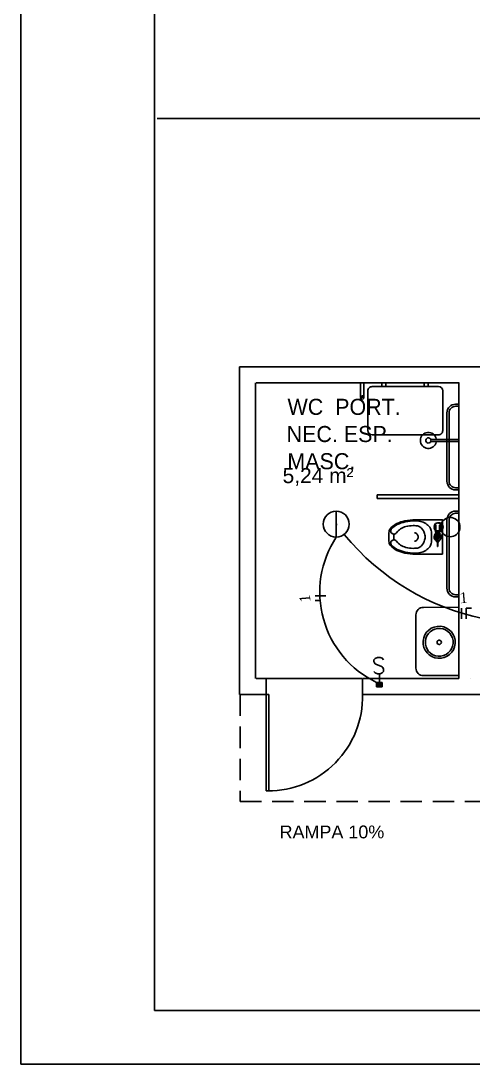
# Model space of a CAD drawing. Header units: inches. Extents: x 645122 to 645329, y 8794230 to 8794268.
# Drawn here: x 645121.94 to 645126.17, y 8794230.42 to 8794240.16 of the extents above; entities that cross this region are included whole.
import ezdxf

# ---------------------------------------------------------------- set-up
doc = ezdxf.new("R2010")
doc.units = ezdxf.units.IN
doc.header["$LTSCALE"] = 8
doc.header["$MEASUREMENT"] = 0
doc.linetypes.add('HIDDEN', pattern=[0.375, 0.25, -0.125])
for name, color, linetype in [('pena01', 8, 'Continuous'), ('pena02', 7, 'Continuous'), ('pena03', 2, 'Continuous'), ('pena1', 8, 'Continuous'), ('pena2', 7, 'Continuous'), ('pena3', 2, 'Continuous'), ('pena9', 6, 'Continuous')]:
    doc.layers.add(name, color=color, linetype=linetype)
doc.styles.add('ARIAL', font='arial.ttf', dxfattribs={"height": 36})
doc.styles.add('rocha', font='times.ttf')
doc.styles.add('ROMANS', font='romans', dxfattribs={"height": 0.2})
doc.styles.get("Standard").update_dxf_attribs({"font": 'GOTHIC.TTF'})

# ---------------------------------------------------------------- blocks, each defined once
blk = doc.blocks.new('FVALV1-P')
for p, q in [((-2.380471758470093, 0.1249999999999716), (-4.625, 0.1249999999999716)), ((-2.255471758470093, 0.6160254037844766), (-2.255471758470093, -0.6160254037844481)), ((-2.255471758470093, 0.6160254037844766), (-1.637990446217145, 0.6160254037844481)), ((1.442348310587249, 0.991025403784448), (1.921497935799266, 0.9910254037844765)), ((1.921497935799266, 0.9910254037844765), (1.921497935799266, -0.991025403784448)), ((1.921497935799266, 0.8660254037844765), (2.421497935799266, 0.8660254037844481)), ((2.921497935799379, 0.9910254037844765), (2.421497935799266, 0.9910254037844765)), ((2.421497935799266, 0.9910254037844765), (2.421497935799266, -0.991025403784448)), ((2.921497935799266, 0), (2.421497935799152, 0)), ((2.921497935799266, 0.9910254037844765), (2.921497935799266, -0.991025403784448)), ((2.921497935799266, 0.8660254037844481), (5.75, 0.8660254037844481)), ((6.25, 2.25), (3.25, 2.25)), ((3.25, 2.25), (3.25, 1.75)), ((3.75, 1.609402032952885), (3.75, 0.8660254037844481)), ((3.875, 1.583524468853767), (3.875, 1.116025403784476)), ((4, 0.9910254037844765), (4.5, 0.9910254037844765)), ((4.625, 1.50168949777327), (4.625, 1.116025403784476)), ((4.875, 1.50168949777327), (4.875, 1.116025403784448)), ((5, 0.991025403784448), (5.5, 0.991025403784448)), ((5.625, 1.583524468853767), (5.625, 1.116025403784448)), ((5.75, 1.609402032952885), (5.75, 0.8660254037844481)), ((6.25, 2.25), (6.25, 1.75)), ((-2.380471758470093, -0.1250000000000568), (-4.625, -0.1250000000000284)), ((-2.255471758470093, -0.6160254037844481), (-1.637990446217145, -0.6160254037844481)), ((1.442348310587249, -0.9910254037844765), (1.921497935799266, -0.991025403784448)), ((1.921497935799266, -0.8660254037844481), (2.421497935799266, -0.8660254037844481)), ((2.921497935799379, -0.991025403784448), (2.421497935799266, -0.991025403784448)), ((2.921497935799266, -0.8660254037844481), (5.75, -0.8660254037844197)), ((3.75, -0.8660254037844197), (3.75, -1.366025403784419)), ((3.875, -1.241025403784419), (3.875, -1.427517076888165)), ((4, -1.116025403784419), (4.5, -1.116025403784419)), ((4.625, -1.241025403784419), (4.625, -1.612345747344107)), ((4.875, -1.241025403784419), (4.875, -1.612345747344107)), ((5, -1.116025403784419), (5.5, -1.116025403784419)), ((5.625, -1.241025403784419), (5.625, -1.427517076888165)), ((5.75, -0.8660254037844197), (5.75, -1.366025403784419))]:
    blk.add_line(p, q)
blk.add_lwpolyline([(1, 0), (0.5, 0.8660254037844481), (-0.5, 0.8660254037844481), (-1, 0), (-0.5, -0.8660254037844481), (0.5, -0.8660254037844481)], close=True)
for radius in [1.75, 1, 0.3420251249457351]:
    blk.add_circle((0, 0), radius)
for centre, radius, start, end in [((-4.625, -2.84e-14), 0.125, 90, 270), ((-2.380471758470093, 0.2499999999999716), 0.125, 270, 0), ((4.75, 6.125000000000143), 4.625000000000133, 251.0753555839493, 288.9246444160506), ((5.125, 2.84e-14), 1.625000000000005, 147.7957724960277, 212.2042275039731), ((4, 1.116025403784476), 0.125, 180, 269.9999999999996), ((4.5, 1.116025403784476), 0.125, 270, 0), ((5, 1.116025403784448), 0.125, 180, 270), ((5.5, 1.116025403784448), 0.125, 269.9999999999991, 0), ((4.375032143655972, 0), 1.624972801612171, 327.7951684791503, 32.20483152084964), ((-2.380471758470093, -0.2500000000000568), 0.125, 0, 89.99999999999972), ((4.75, 0.5089745962154097), 2.124999999999874, 241.9275130641454, 298.0724869358551), ((4, -1.241025403784419), 0.125, 90, 180), ((4.5, -1.241025403784419), 0.125, 0, 90), ((5, -1.241025403784419), 0.125, 90, 180), ((5.5, -1.241025403784419), 0.125, 0, 90)]:
    blk.add_arc(centre, radius, start, end)
blk = doc.blocks.new('WC-F1-P')
blk.add_line((-1.350992840896424, -23.32211614396573), (1.350992840896424, -23.32211614396573))
for points in [[(-8.25, -12.875, 0.0496478728632474), (-7.731023368423393, -18.08869164847635, 0.0634601919193343), (-6.419417382414848, -21.97899980777734, 0.1034849996083379), (-4.10331055047925, -24.97460113634526, 0.1784578545156074), (-2, -25.75), (2.000000000000113, -25.75, 0.1784578545156074), (4.103310550479363, -24.97460113634526, 0.1034849996083379), (6.419417382414963, -21.97899980777734, 0.0634601919193343), (7.731023368423508, -18.08869164847635, 0.0496478728632474), (8.25, -12.875), (8.25, 0), (-8.25, 0)], [(3.778762666917714, -24.59424778579387, 0.1034849996083189), (5.969614279221559, -21.76064878680975, 0.063460191919346), (7.240834586368577, -17.99012716223757, 0.0496478728632397), (7.750000000000112, -12.875, 0.075858022266175), (7.29163646095742, -9.871191700266877, 0.0860691661263587), (6.065863991822766, -7.485143716543432, 0.1059853636982823), (4.111839298238578, -5.794251323692776, 0.126200971863739), (2.000000000000113, -5.252592144693891), (-2.000000000000227, -5.252592144693891, 0.126200971863739), (-4.111839298238691, -5.794251323692776, 0.1059853636982823), (-6.065863991822879, -7.485143716543432, 0.0860691661263587), (-7.291636460957532, -9.871191700266877, 0.075858022266175), (-7.75, -12.875, 0.0496478728632397), (-7.240834586368464, -17.99012716223757, 0.063460191919346), (-5.969614279221445, -21.76064878680975, 0.1034849996083374), (-3.778762666917145, -24.59424778579424, 0.0975112380923042), (-3.213920338190177, -24.83113656035175, 0.0980799860079156), (-2.604915050335421, -24.83550090874079, 0.0988951801621849), (-2.041444342315344, -24.60683052042578, 0.0994794305237569), (-1.612039353962018, -24.18120886773636, 0.0994794305236888), (-1.380383129034044, -23.62274863753817, 0.0988951801620918), (-1.381748694981752, -23.01464706664859, 0.0980799860079961), (-1.616065304596986, -22.45250632392444, 0.0975112380923112), (-2.048944218137535, -22.01917158720829, -0.1024447204970047), (-3.862361702361226, -20.16802416613376, -0.0778841978574688), (-5.018650984855298, -17.54695144122718, -0.0650957978990858), (-5.462204302269583, -14.15446075104125, -0.024283564057555), (-5.400027903162481, -12.875, -0.1153307236987356), (-5.005187948048956, -11.18599594734195, -0.1039460818264938), (-3.81839634892276, -9.677002701107, -0.0910714146870604), (-2.107666667578428, -8.70755440205761, -0.0836751319546973), (0, -8.352348847472996, -0.0836751319546928), (2.107666667578541, -8.70755440205761, -0.09107141468704599), (3.81839634892276, -9.677002701107, -0.1039460818264934), (5.005187948049069, -11.18599594734209, -0.1153307236987107), (5.400027903162481, -12.875, -0.0242835640575523), (5.462204302269583, -14.15446075104125, -0.0650957978990895), (5.018650984855298, -17.54695144122698, -0.0778841978574829), (3.862361702361226, -20.16802416613376, -0.1024447204970109), (2.048944218137535, -22.01917158720826, 0.0975112380923112), (1.616065304596986, -22.45250632392444, 0.0980799860079961), (1.381748694981752, -23.01464706664859, 0.0988951801620918), (1.380383129034044, -23.62274863753817, 0.0994794305236888), (1.612039353962018, -24.18120886773636, 0.0994794305237569), (2.041444342315344, -24.60683052042578, 0.0988951801621849), (2.604915050335421, -24.83550090874079, 0.0980799860079156), (3.213920338190177, -24.83113656035175, 0.0975112380923042)]]:
    blk.add_lwpolyline(points, format="xyb", close=True)
blk.add_lwpolyline([(-2.000000000000227, -13.43913388291639, -0.1110644907205188), (-1.852197413514545, -12.78195086620653, -0.1028410224792518), (-1.414213562373333, -12.20269879740272, -0.0930110421385426), (-0.7772094530137111, -11.8269469811789, -0.0870820804135983), (-1.137e-13, -11.69055061598899, -0.0870820804136202), (0.7772094530134837, -11.82694698117896, -0.0930110421385759), (1.414213562373106, -12.20269879740272, -0.1028410224792996), (1.852197413514318, -12.78195086620664, -0.1110644907206233), (2.000000000000113, -13.43913388291639, -0.1110644907206021)], format="xyb")
blk.add_circle((0, -2.30311564907592), 1)

msp = doc.modelspace()

# ---------------------------------------------------------------- hatches: boundary and pattern name
at = {"layer": 'pena3'}
h = msp.add_hatch(dxfattribs=at)
h.set_pattern_fill('ANSI31', color=256, scale=0.0402696111538563, angle=990.0692833023688, style=0)
h.set_pattern_definition([(315.0692833023689, (645151.2908774238, 8794223.337575503), (0.0035550577282849, 0.0035636658478111), [])])
h.paths.add_polyline_path([(645125.3223450348, 8794233.987037668), (645125.3223961832, 8794233.94474011), (645125.2688944001, 8794233.944675416), (645125.2688432517, 8794233.986972973)])

# ---------------------------------------------------------------- linework, layer by layer
at = {"layer": 'pena01', "color": 8, "extrusion": (-0.0367444647184049, 0.0028999237468257, 0.9993204865081176)}
for p, q in [((645132.5233563728, 8794236.935118498, 0.3049166442007123), (645123.989123485, 8794236.934207894, -0.0088797632483875)), ((645123.989123485, 8794236.934207894, -0.0088797632483875), (645123.9891234857, 8794233.874220775)), ((645124.1390221881, 8794234.024236118, 0.0050763639956131), (645124.1390221871, 8794236.784224497, -0.0029328342352528)), ((645126.0426291401, 8794236.784041187, -0.06611037203219901), (645124.1439122212, 8794236.783838592, -0.1359245610474318)), ((645125.1510224413, 8794236.784332499, 0.0342775451561011), (645125.1201173201, 8794236.784329202, 0.0331411904157903)), ((645125.1201173201, 8794236.784329202, 0.0331411904157903), (645125.1201173207, 8794236.64882746, 0.0335344023530979)), ((645125.1510224415, 8794236.648830755, 0.0346707570804483), (645125.1510224413, 8794236.784332499, 0.0342775451561011)), ((645125.2282861047, 8794236.748495314, 0.0372224833399741), (645125.847867416, 8794236.748561429, 0.0600039555456533)), ((645125.3561522531, 8794236.784354387, 0.0418199919870404), (645125.3173325099, 8794236.784350242, 0.0403926234087067)), ((645125.3173325099, 8794236.784350242, 0.0403926234087067), (645125.3173325096, 8794236.74850482, 0.0404966430660352)), ((645125.3173325096, 8794236.74850482, 0.0404966430660352), (645125.3561522531, 8794236.748508967, 0.0419240116661968)), ((645125.3561522531, 8794236.748508967, 0.0419240116661968), (645125.3561522531, 8794236.784354387, 0.0418199919870404)), ((645125.7531749061, 8794236.784396753, 0.0564181736476712), (645125.7143551629, 8794236.784392605, 0.05499080507752299)), ((645125.7143551629, 8794236.784392605, 0.05499080507752299), (645125.7143551628, 8794236.748547183, 0.0550948247439465)), ((645125.7143551628, 8794236.748547183, 0.0550948247439465), (645125.753174906, 8794236.748551322, 0.0565221933397879)), ((645125.753174906, 8794236.748551322, 0.0565221933397879), (645125.7531749061, 8794236.784396753, 0.0564181736476712)), ((645126.0377391067, 8794234.02443871, 0.074890552998113), (645126.0377391058, 8794236.78442709, 0.0668813547672471)), ((645126.0377391067, 8794234.02443871, 0.07489055300538901), (645126.0377391058, 8794236.78442709, 0.0668813547672471)), ((645125.1201173207, 8794236.64882746, 0.0335344023530979), (645125.1510224415, 8794236.648830755, 0.0346707570804483)), ((645125.1883131177, 8794236.338492775, 0.0369424831517336), (645125.1883131177, 8794236.70849122, 0.0358687862853913)), ((645125.8878404032, 8794236.708565865, 0.0615898032669975), (645125.887840404, 8794236.338567426, 0.0626635001547129)), ((645126.0077593665, 8794236.584424758, 0.0663594021432346), (645126.0377391076, 8794236.584427953, 0.0674617314605257)), ((645126.0077593665, 8794236.564424839, 0.0664174398075375), (645126.0377391072, 8794236.564428037, 0.0675197691205085)), ((645125.9278133914, 8794235.864419257, 0.0655092134122697), (645125.927813391, 8794236.50441656, 0.0636520080252012)), ((645125.947799885, 8794235.864421392, 0.0662440995865836), (645125.947799885, 8794236.504418693, 0.0643868942081554)), ((645125.847867416, 8794236.298563324, 0.0613098030871697), (645125.2282861057, 8794236.298497213, 0.0385283308903581)), ((645126.0377391058, 8794236.255926762, 0.0684150075539947), (645125.7769339541, 8794236.255898932, 0.0588254263129784)), ((645126.0377391062, 8794236.235926844, 0.0684730452339864), (645125.7769339543, 8794236.235899018, 0.0588834639929701)), ((645126.0377391079, 8794235.804431243, 0.0697252005056726), (645126.0077593672, 8794235.804428043, 0.0686228712140746)), ((645126.0377391079, 8794235.784431325, 0.0697832381899843), (645126.0077593669, 8794235.784428127, 0.0686809088770133)), ((645126.0375867446, 8794235.737454962, 0.0699139563873814), (645125.2752647211, 8794235.737373622, 0.0418840308500421)), ((645125.2752647211, 8794235.737373622, 0.0418840308500421), (645125.275264721, 8794235.7033137, 0.0419828691815383)), ((645125.275264721, 8794235.7033137, 0.0419828691815383), (645126.0375867446, 8794235.703395044, 0.07001279471001)), ((645126.0375867446, 8794235.703395044, 0.07001279471001), (645126.0375867446, 8794235.737454962, 0.0699139563873814)), ((645126.0377391079, 8794235.585712455, 0.0703598996146866), (645126.007759367, 8794235.58570926, 0.0692575702973954)), ((645126.0377391079, 8794235.565712543, 0.0704179372530689), (645126.0077593669, 8794235.565709347, 0.0693156079400978)), ((645125.9278133914, 8794235.505701065, 0.0665501761709493), (645125.9278133917, 8794234.86570376, 0.0684073815618831)), ((645125.9477998854, 8794235.505703203, 0.0672850623454906), (645125.9477998853, 8794234.865705892, 0.0691422677407445)), ((645126.007759367, 8794234.805712543, 0.0715210393379948), (645126.0377391081, 8794234.80571574, 0.0726233686557407)), ((645126.0077593677, 8794234.785712626, 0.0715790770607328), (645126.0377391084, 8794234.785715828, 0.0726814063395978)), ((645126.0377391067, 8794234.687806817, 0.0729655279865256), (645125.7079619578, 8794234.687771633, 0.0608399056800408)), ((645125.638009229, 8794234.617764462, 0.0584709358226974), (645125.638009229, 8794234.120276147, 0.0599145949890954)), ((645124.2438446917, 8794234.023860876, -0.1242409318074351), (645124.143912222, 8794234.02385021, -0.1279153628111089)), ((645124.2389546575, 8794234.024246782, 0.0087507949938299), (645125.1383468818, 8794234.024342746, 0.0418206739996094)), ((645124.2389546575, 8794233.87424741, 0.009186077513732), (645124.2389546575, 8794234.024246782, 0.0087507949938299)), ((645125.1383468818, 8794233.874343377, 0.0422559565049596), (645125.1383468818, 8794234.024342746, 0.0418206739996094)), ((645126.0377391072, 8794234.024052283, -0.058280976132437), (645125.1432369158, 8794234.02395684, -0.0911710528180265)), ((645125.7079619578, 8794234.050283907, 0.0626898285263451), (645126.0377391067, 8794234.050319094, 0.0748154508328298)), ((645124.2438446914, 8794233.873861507, -0.1238056493205022), (645123.9940135181, 8794233.873834848, -0.1329917268078589)), ((645124.2627848003, 8794233.874249974, 0.0100622913200823), (645124.2389546592, 8794233.874247432, 0.0091860775260102)), ((645124.2389546592, 8794233.874247432, 0.0091860775260102), (645124.2389546593, 8794232.974251226, 0.0117977725876699)), ((645124.2627848, 8794232.974253766, 0.012673986381742), (645124.2627848003, 8794233.874249974, 0.0100622913200823)), ((645128.2373582143, 8794233.874287618, 0.0230324101985389), (645125.1432369156, 8794233.873957466, -0.0907357703001708)), ((645124.2389546593, 8794232.974251226, 0.0117977725876699), (645124.2627848, 8794232.974253766, 0.012673986381742))]:
    msp.add_line(p, q, dxfattribs=at)
at = {"layer": 'pena01'}
msp.add_line((645125.3223877229, 8794233.951736206), (645125.2688858618, 8794233.951736206), dxfattribs=at)
at = {"layer": 'pena01', "color": 8, "linetype": 'HIDDEN', "ltscale": 0.1}
for p, q in [((645123.9940135167, 8794233.87383483, -0.1329917268064946), (645123.9940135167, 8794232.873834832, -0.1329917268064946)), ((645123.9940135167, 8794232.873834832, -0.1329917268064946), (645132.5233563721, 8794232.873834832, -0.1329917268064946))]:
    msp.add_line(p, q, dxfattribs=at)
at = {"layer": 'pena01', "color": 8, "extrusion": (-0.0367444647184049, 0.0028999237468257, 0.9993204865081176)}
for centre, radius in [((-8817732.446659073, -48743.31474003303, 1797.871989647467), 0.0158476981398508), ((-8817732.095458806, -48742.66646935197, 1797.871989647464), 0.0250000000000004), ((-8817730.224673457, -48742.41728293428, 1797.871989647484), 0.15), ((-8817730.224673457, -48742.41728293428, 1797.871989647484), 0.13), ((-8817730.224673457, -48742.41728293428, 1797.871989647484), 0.02)]:
    msp.add_circle(centre, radius, dxfattribs=at)
for centre, radius, start, end in [((-8817732.515259435, -48743.22736697921, 1797.871989647467), 0.0399999978965576, 184.5155619517899, 274.5155624144984), ((-8817732.564071978, -48742.60929146698, 1797.871989647459), 0.0399999995727053, 94.51556486910793, 184.5155645815879), ((-8817732.373148037, -48742.43371505015, 1797.871989647471), 0.0800000019269505, 184.5155655494068, 274.5155660430516), ((-8817732.373148032, -48742.43371505237, 1797.871989647464), 0.0600000000930883, 184.5155641877856, 274.5155647623858), ((-8817732.146407917, -48743.19823691439, 1797.871989647464), 0.0399999996637862, 274.515567643884, 4.515566230217479), ((-8817732.095458806, -48742.66646935197, 1797.871989647464), 0.075, 106.0525231853692, 82.97860518556644), ((-8817732.195220461, -48742.58016140531, 1797.871989647475), 0.0400000020849106, 4.515566610670475, 94.51556721699536), ((-8817731.735134609, -48742.38332791664, 1797.87198964747), 0.0799999992410741, 274.515566256496, 4.515565449287641), ((-8817731.735134613, -48742.38332791362, 1797.87198964745), 0.0600000011171073, 274.5155629481091, 4.515563246665043), ((-8817731.377528382, -48742.35508594718, 1797.871989647491), 0.0800000010383627, 184.5155648018501, 274.5155647623858), ((-8817731.377528382, -48742.35508594941, 1797.871989647473), 0.0599999992579525, 184.5155633534588, 274.5155630548313), ((-8817730.739514943, -48742.30469880889, 1797.871989647471), 0.0800000012419766, 274.5155633749978, 4.515563687189561), ((-8817730.739514943, -48742.30469881215, 1797.871989647454), 0.0599999983595322, 274.5155649758301, 4.515565796367571), ((-8817730.468756095, -48742.58424972311, 1797.871989647463), 0.069999999999709, 184.5155642078094, 274.515564228775), ((-8817729.972809903, -48742.54508235287, 1797.871989647494), 0.069999999999709, 274.515564228775, 4.515564207809454), ((-8817729.595696028, -48743.97193650962, 1797.871989647488), 0.8822934134104414, 4.128419939474754, 95.66680828198696)]:
    msp.add_arc(centre, radius, start, end, dxfattribs=at)
at = {"layer": 'pena02'}
msp.add_arc((645123.5204753174, 8794231.415163286), 4.274286813472029, 71.1528584487862, 71.27884157042656, dxfattribs=at)
at = {"layer": 'pena03', "extrusion": (-0.0367444647184049, 0.0028999237468257, 0.9993204865081176)}
msp.add_line((645126.1476378109, 8794234.024454705, 0.0804021995136282), (645126.1476378109, 8794234.024450455, 0.0804022118482988), dxfattribs=at)
at = {"layer": 'pena1'}
for q in [(645121.9446510572, 8794262.331134338), (645165.1580603928, 8794230.423271194)]:
    msp.add_line((645121.9446510572, 8794230.423271194), q, dxfattribs=at)
at = {"layer": 'pena2'}
for p, q in [((645124.6964578183, 8794234.794359006), (645124.7964578143, 8794234.794382036)), ((645124.696467599, 8794234.751863023), (645124.7420334917, 8794234.751873512)), ((645126.0645798282, 8794234.681220975), (645126.0646028522, 8794234.581220977)), ((645126.1570758134, 8794234.681242267), (645126.1070758107, 8794234.681230756)), ((645126.1070758107, 8794234.681230756), (645126.1070988387, 8794234.58123076))]:
    msp.add_line(p, q, dxfattribs=at)
for centre, radius, start, end in [((645126.7329513147, 8794236.820312506), 2.286752433518351, 219.4164600763119, 296.7808526734779), ((645125.6737911549, 8794234.829737691), 0.9350054401156912, 146.6938078550373, 244.335745390036)]:
    msp.add_arc(centre, radius, start, end, dxfattribs=at)
at = {"layer": 'pena3'}
for p, q in [((645123.2180372446, 8794239.250200482), (645146.8521606708, 8794239.250200482)), ((645124.892362208, 8794235.585617537), (645124.892362208, 8794235.343161467)), ((645125.295496754, 8794234.067544483), (645125.2955941443, 8794233.98700532)), ((645125.2688432517, 8794233.986972973), (645125.3223450348, 8794233.987037668)), ((645125.2688944001, 8794233.944675416), (645125.2688432517, 8794233.986972973)), ((645125.3223961832, 8794233.94474011), (645125.2688944001, 8794233.944675416)), ((645125.3223450348, 8794233.987037668), (645125.3223961832, 8794233.94474011))]:
    msp.add_line(p, q, dxfattribs=at)
msp.add_circle((645124.892362208, 8794235.464389503), 0.1212280355651115, dxfattribs=at)
at = {"layer": 'pena9'}
for q in [(645123.1946510572, 8794261.831134338), (645164.6580603927, 8794230.923271194)]:
    msp.add_line((645123.1946510572, 8794230.923271194), q, dxfattribs=at)

# ---------------------------------------------------------------- block references
at = {"extrusion": (0.0367444647184049, -0.0028999237468257, -0.9993204865081176), "xscale": 0.0194419565576282, "yscale": 0.0194419574162652, "zscale": -0.0194419573471761, "rotation": 355.4844358188836}
for name, p in [('WC-F1-P', (8817731.207222566, -48742.46474393132, -1797.8719896475)), ('FVALV1-P', (8817731.203697275, -48742.50938201903, -1797.871989647495))]:
    msp.add_blockref(name, p, dxfattribs=at)

# ---------------------------------------------------------------- texts
at = {"layer": 'pena01', "color": 8, "extrusion": (-0.0367444647184049, 0.0028999237468257, 0.9993204865081176)}
for s, p in [('WC  PORT.', (-8817732.229659438, -48743.99889332919, 1797.868972910158)), ('NEC. ESP.', (-8817731.975999843, -48743.98745282363, 1797.868972910121)), ('MASC.', (-8817731.72356053, -48743.96056076998, 1797.868972910148))]:
    msp.add_text(s, height=0.15, rotation=94.51556419730699, dxfattribs=at).set_placement(p)
at = {"layer": 'pena01', "color": 8, "style": 'ARIAL'}
for s, height, p in [('5,24 m²', 0.14, (645124.3912338103, 8794235.847508572)), ('RAMPA 10%%%', 0.12, (645124.3633109789, 8794232.531007426, 0.1329917268064946))]:
    msp.add_text(s, height=height, dxfattribs=at).set_placement(p)
at = {"layer": 'pena2', "style": 'rocha'}
for rotation, p in [(94.94281992939854, (645124.6524644218, 8794234.737196242)), (4.942819929398587, (645126.0499130472, 8794234.725224152))]:
    msp.add_text('1', height=0.0999999999999999, rotation=rotation, dxfattribs=at).set_placement(p)
at = {"layer": 'pena3', "style": 'ROMANS'}
msp.add_text('S', height=0.1510110418269609, rotation=0.0692833214541368, dxfattribs=at).set_placement((645125.2252435586, 8794234.067799687))

doc.saveas('drawing.dxf')
